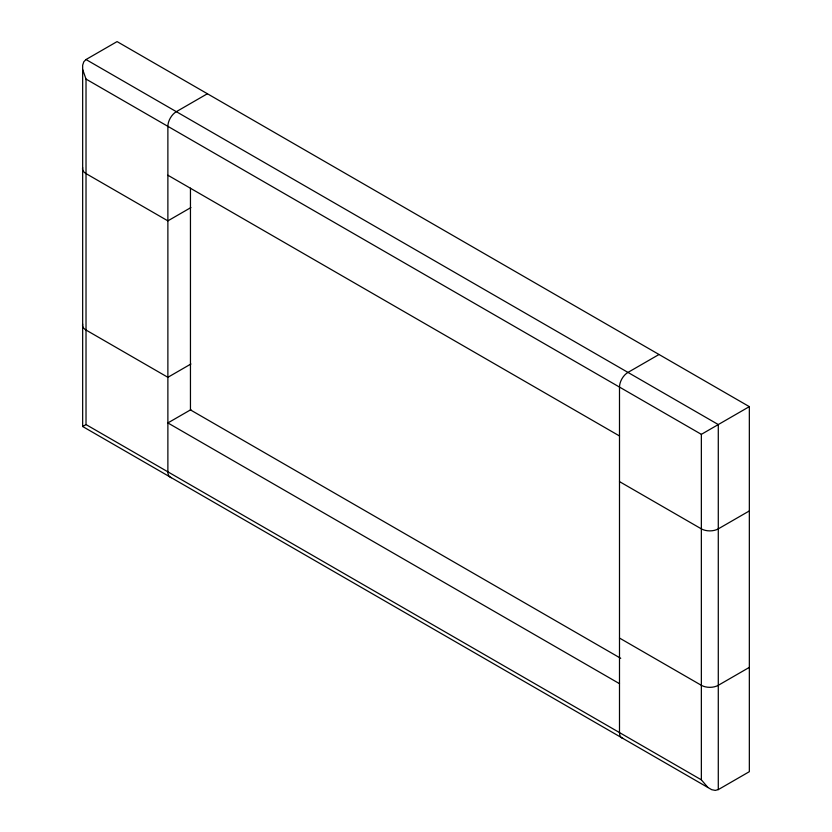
<?xml version="1.0" encoding="UTF-8"?>
<svg xmlns="http://www.w3.org/2000/svg" width="832" height="832" viewBox="0 0 832 832"><rect width="100%" height="100%" fill="white"/><g stroke="black" fill="none" stroke-linecap="round" stroke-linejoin="round"><path stroke-width="1.25" d="M86.018 59.53L83.814 61.755L82.659 65.198L82.659 426.504L711.693 789.682L715.26 790.4L718.286 789.61L749.341 771.68L749.341 406.64L117.073 41.6L86.018 59.53L718.286 424.559L718.286 789.61M207.397 93.746L176.342 111.675A11.97 6.916 -60 0 0 167.877 126.339L167.877 471.827A11.97 6.916 -60 0 0 171.371 477.724M190.923 207.553L167.877 220.865L86.018 173.597A11.97 6.916 0 0 1 82.659 167.627M82.659 426.504L86.018 424.57L86.018 79.082L82.659 69.524M190.923 364L167.877 377.312L86.018 330.044A11.97 6.916 0 0 1 82.659 324.074M190.923 409.635L167.877 422.937L619.497 683.675M659.017 354.494L627.962 372.414A11.97 6.916 -60 0 0 619.497 387.078L619.497 732.566A11.97 6.916 -60 0 0 622.991 738.462M86.018 79.082L701.355 434.346L749.341 406.64M749.341 510.931L718.286 528.861A11.97 6.916 0 0 1 701.355 528.861L619.497 481.603M749.341 667.378L718.286 685.308A11.97 6.916 0 0 1 701.355 685.308L619.497 638.05M167.877 175.23L619.497 435.968M620.734 658.32L190.455 409.906L190.455 188.136M86.018 424.57L701.355 779.834L707.949 787.519M701.355 434.346L701.355 779.834"/></g></svg>
